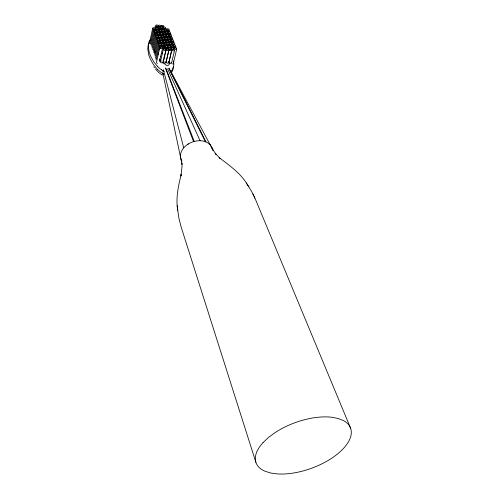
<?xml version="1.0" encoding="UTF-8"?>
<svg xmlns="http://www.w3.org/2000/svg" width="499" height="499" viewBox="0 0 499 499"><rect width="100%" height="100%" fill="white"/><g stroke="black" fill="none" stroke-linecap="round" stroke-linejoin="round"><path stroke-width="0.75" d="M173.296 66.822L172.847 69.773M149.532 43.026L152.675 28.2M150.255 43.868L153.255 29.772M150.979 44.71L153.835 31.343M151.553 46.307L154.422 32.922M154.958 30.246L155.276 28.761M152.12 47.904L155.008 34.512M152.7 49.513L155.594 36.109M153.274 51.129L156.187 37.712M153.86 52.757L156.78 39.321M154.441 54.385L157.378 40.943M155.027 56.025L157.977 42.565M155.451 58.42L158.582 44.199M156.044 60.073L159.187 45.846M158.146 54.341L158.476 52.844M159.144 49.856L159.474 48.359M159.792 47.492L156.468 62.487A1.347 0.717 13.6 0 0 157.435 63.41M159.43 61.614L162.68 47.598M162.1 53.817L162.443 52.283M163.747 46.476L164.096 44.941M160.466 61.839L163.298 49.258M163.098 62.469L165.942 49.956A1.366 0.705 13.8 0 0 164.146 48.846A1.366 0.705 13.8 0 0 163.772 50.019A1.366 0.705 13.8 0 0 165.942 49.956M163.323 61.932L166.167 49.426M165.936 62.625L168.805 50.131A1.366 0.705 13.9 0 0 167.015 49.021A1.366 0.705 13.9 0 0 166.641 50.187A1.366 0.705 13.9 0 0 168.805 50.131M166.161 62.088L169.03 49.601M168.768 62.78L171.668 50.299A1.366 0.705 14 0 0 169.872 49.195A1.366 0.705 14 0 0 169.51 50.362A1.366 0.705 14 0 0 171.668 50.299M168.993 62.244L171.887 49.769M171.594 62.936L174.525 50.474A1.36 0.705 14.1 0 0 172.723 49.364A1.36 0.705 14.1 0 0 172.367 50.53A1.36 0.705 14.1 0 0 174.525 50.474M173.203 63.878L176.721 48.989A1.36 0.699 14.2 0 0 174.931 47.892A1.36 0.699 14.2 0 0 174.581 49.045A1.36 0.699 14.2 0 0 176.721 48.989M163.104 70.69L162.93 71.307A8.396 6.761 -20.6 0 1 163.329 70.085L163.21 70.378M173.296 67.739L173.852 64.808L173.664 60.959M148.359 44.511L147.754 48.359L148.521 54.029A77.071 39.795 15.9 0 0 150.13 58.639L153.467 64.62L157.453 69.386M169.959 62.706L169.311 64.128A15.113 7.965 13.5 0 1 169.067 64.483L168.974 64.602A9.338 4.934 13.7 0 1 168.032 65.469L167.82 65.556A1.035 0.549 13.9 0 1 167.464 65.718M149.014 41.704L148.265 45.927L149.039 51.59A77.233 39.714 15.9 0 0 150.661 56.187L154.004 62.169L157.559 66.486M187.836 144.261L188.429 143.887M166.984 65.631L162.237 62.275M162.294 75.149L158.882 72.648L155.445 69.005M209.73 144.379L210.098 144.766M160.865 60.822L159.443 59.075M153.848 66.872L154.515 67.814M247.373 184.624C240.637 173.091 229.409 165.562 219.142 157.522L220.352 158.582L215.212 153.393L216.129 154.428L212.755 149.55L213.31 150.679L211.807 147.448M247.735 185.179L251.976 192.103L255.8 200.174L350.572 428.123M246.263 182.965L248.858 186.863M163.198 74.339L162.98 73.933L163.148 74.27M170.82 71.494L172.18 74.02M172.517 74.65L174.575 78.486M174.918 79.123L212.131 148.44M169.074 68.207L205.981 141.916L205.407 141.691L168.712 68.188M252.918 193.924L253.791 195.776M254.091 196.419L254.97 198.284M167.545 68.787L200.074 140.718M155.314 51.877L155.52 52.358M165.768 68.032L194.248 141.423L193.55 141.622L165.406 68.014M162.905 73.709L162.874 73.596M154.428 49.482L154.59 49.962M255.893 462.33L181.137 227.001L178.904 218.312L177.501 208.289M180.775 158.539L181.985 164.333L181.879 162.986L182.048 166.591L180.912 176.041L181.256 174.195C178.349 185.971 175.673 198.128 177.681 210.297M163.429 69.885L183.726 147.835M180.844 158.719L162.774 72.86M177.264 205.576L177.438 207.553M154.478 52.239A1.329 0.692 13.4 0 1 154.971 52.426M154.958 51.622A1.329 0.692 13.4 0 1 154.391 51.99M149.538 43.157A1.316 0.674 13.3 0 1 149.675 42.789M172.91 63.254A1.341 0.705 14.1 0 1 172.935 64.171M162.892 61.907A1.354 0.717 13.7 0 1 162.562 62.849A1.354 0.717 13.7 0 1 160.74 62.381A1.354 0.717 13.7 0 1 160.946 61.408M171.388 62.375A1.347 0.711 14 0 1 171.07 63.311A1.347 0.711 14 0 1 169.255 62.849A1.347 0.711 14 0 1 169.448 61.882M168.388 62.076A1.347 0.711 13.9 0 1 168.406 63.111A1.347 0.711 13.9 0 1 166.541 62.787A1.347 0.711 13.9 0 1 166.523 61.757M165.73 62.063A1.354 0.711 13.8 0 1 165.369 63.011A1.354 0.711 13.8 0 1 163.529 62.494A1.354 0.711 13.8 0 1 163.897 61.545M163.928 61.321A1.347 0.711 13.8 0 1 162.917 60.822M166.76 61.477A1.347 0.711 13.9 0 1 165.924 61.121M169.46 61.602A1.347 0.705 14 0 1 168.961 61.408M160.965 61.134A1.347 0.711 13.7 0 1 159.886 60.379A1.347 0.711 13.7 0 1 160.447 59.718M160.485 59.5A1.347 0.711 13.7 0 1 159.649 59.144M163.89 57.092A1.341 0.705 13.7 0 1 164.096 57.647M164.682 56.792A1.341 0.705 13.8 0 1 164.888 56.736M160.69 56.661A1.347 0.705 13.6 0 1 160.903 56.792M148.428 44.523A21.788 11.259 14 0 1 148.964 43.182M162.711 73.341A18.494 9.818 14.1 0 1 157.584 69.361M163.578 73.634A7.847 4.192 13.9 0 1 162.805 73.284M172.779 69.754A22.549 12.001 13.3 0 1 171.45 72.536M173.147 67.702A18.694 9.918 13.5 0 1 170.914 71.189M164.352 71.257A7.791 4.148 13.9 0 1 163.366 70.827A11.633 6.175 14 0 1 161.545 69.791M161.514 69.804A22.336 11.776 14.3 0 1 157.615 66.473M149.164 41.741A18.064 9.281 13.9 0 1 150.879 39.034M181.992 161.065A16.473 12.119 -20.1 0 1 192.227 142.065A16.473 12.119 -20.1 0 1 212.406 149.85M262.998 442.669L262.842 442.838A50.337 24.233 -20.1 0 0 265.281 471.337L270.895 473.046L277.444 473.925A50.337 24.233 -20.1 0 0 337.474 454.009A50.337 24.233 -20.1 0 0 343.418 420.563L338.023 418.449L331.455 417.201A50.337 24.233 -20.1 0 0 274.756 432.826L268.387 437.554L262.998 442.669M170.783 39.29A1.341 0.68 14 0 0 172.897 39.246A1.341 0.68 14 0 0 171.132 38.167A1.341 0.68 14 0 0 170.783 39.29M156.661 38.386A1.347 0.686 13.5 0 0 158.807 38.342A1.347 0.686 13.5 0 0 157.042 37.257A1.347 0.686 13.5 0 0 156.661 38.386M156.068 36.776A1.347 0.68 13.5 0 0 158.208 36.739A1.347 0.68 13.5 0 0 156.449 35.654A1.347 0.68 13.5 0 0 156.068 36.776M155.476 35.179A1.341 0.68 13.5 0 0 157.615 35.136A1.341 0.68 13.5 0 0 155.863 34.063A1.341 0.68 13.5 0 0 155.476 35.179M154.89 33.589A1.341 0.674 13.5 0 0 157.023 33.552A1.341 0.674 13.5 0 0 155.27 32.479A1.341 0.674 13.5 0 0 154.89 33.589M154.303 32.005A1.335 0.674 13.4 0 0 156.43 31.967A1.335 0.674 13.4 0 0 154.69 30.901A1.335 0.674 13.4 0 0 154.303 32.005M153.723 30.427A1.335 0.667 13.4 0 0 155.844 30.395A1.335 0.667 13.4 0 0 154.104 29.329A1.335 0.667 13.4 0 0 153.723 30.427M153.143 28.855A1.329 0.667 13.4 0 0 155.258 28.823A1.329 0.667 13.4 0 0 153.53 27.763A1.329 0.667 13.4 0 0 153.143 28.855M170.159 37.693A1.335 0.674 14 0 0 172.267 37.65A1.335 0.674 14 0 0 170.508 36.577A1.335 0.674 14 0 0 170.159 37.693M169.535 36.103A1.335 0.674 14 0 0 171.644 36.059A1.335 0.674 14 0 0 169.891 34.992A1.335 0.674 14 0 0 169.535 36.103M168.306 32.94A1.329 0.667 13.9 0 0 170.409 32.903A1.329 0.667 13.9 0 0 168.662 31.836A1.329 0.667 13.9 0 0 168.306 32.94M168.918 34.518A1.329 0.667 14 0 0 171.026 34.475A1.329 0.667 14 0 0 169.273 33.408A1.329 0.667 14 0 0 168.918 34.518M167.695 31.368A1.322 0.661 13.9 0 0 169.791 31.331A1.322 0.661 13.9 0 0 168.051 30.277A1.322 0.661 13.9 0 0 167.695 31.368M167.084 29.803A1.322 0.661 13.9 0 0 169.18 29.772A1.322 0.661 13.9 0 0 167.439 28.717A1.322 0.661 13.9 0 0 167.084 29.803M157.254 40.001A1.354 0.686 13.6 0 0 159.406 39.951A1.354 0.686 13.6 0 0 157.64 38.866A1.354 0.686 13.6 0 0 157.254 40.001M171.407 40.899A1.341 0.68 14.1 0 0 173.527 40.849A1.341 0.68 14.1 0 0 171.756 39.77A1.341 0.68 14.1 0 0 171.407 40.899M172.036 42.515A1.347 0.686 14.1 0 0 174.157 42.465A1.347 0.686 14.1 0 0 172.386 41.38A1.347 0.686 14.1 0 0 172.036 42.515M157.852 41.623A1.354 0.692 13.6 0 0 160.011 41.573A1.354 0.692 13.6 0 0 158.239 40.481A1.354 0.692 13.6 0 0 157.852 41.623M158.457 43.251A1.36 0.692 13.6 0 0 160.616 43.201A1.36 0.692 13.6 0 0 158.838 42.103A1.36 0.692 13.6 0 0 158.457 43.251M172.666 44.137A1.347 0.686 14.1 0 0 174.793 44.087A1.347 0.686 14.1 0 0 173.016 42.995A1.347 0.686 14.1 0 0 172.666 44.137M173.303 45.765A1.354 0.692 14.1 0 0 175.436 45.715A1.354 0.692 14.1 0 0 173.652 44.617A1.354 0.692 14.1 0 0 173.303 45.765M159.062 44.885A1.36 0.699 13.6 0 0 161.221 44.835A1.36 0.699 13.6 0 0 159.443 43.737A1.36 0.699 13.6 0 0 159.062 44.885M159.668 46.532A1.366 0.705 13.6 0 0 161.838 46.476A1.366 0.705 13.6 0 0 160.048 45.372A1.366 0.705 13.6 0 0 159.668 46.532M173.939 47.405A1.354 0.692 14.2 0 0 176.078 47.349A1.354 0.692 14.2 0 0 174.288 46.251A1.354 0.692 14.2 0 0 173.939 47.405M160.279 48.185A1.366 0.705 13.7 0 0 162.449 48.129A1.366 0.705 13.7 0 0 160.659 47.018A1.366 0.705 13.7 0 0 160.279 48.185M166.017 48.528A1.366 0.705 13.9 0 0 168.175 48.472A1.366 0.705 13.9 0 0 166.385 47.368A1.366 0.705 13.9 0 0 166.017 48.528M168.88 48.702A1.36 0.699 14 0 0 171.032 48.646A1.36 0.699 14 0 0 169.242 47.542A1.36 0.699 14 0 0 168.88 48.702M171.731 48.877A1.36 0.699 14.1 0 0 173.883 48.821A1.36 0.699 14.1 0 0 172.086 47.717A1.36 0.699 14.1 0 0 171.731 48.877M163.154 48.359A1.366 0.705 13.8 0 0 165.319 48.303A1.366 0.705 13.8 0 0 163.529 47.193A1.366 0.705 13.8 0 0 163.154 48.359M162.537 46.706A1.36 0.699 13.7 0 0 164.695 46.65A1.36 0.699 13.7 0 0 162.911 45.546A1.36 0.699 13.7 0 0 162.537 46.706M171.095 47.23A1.354 0.699 14.1 0 0 173.24 47.174A1.354 0.699 14.1 0 0 171.456 46.076A1.354 0.699 14.1 0 0 171.095 47.23M168.25 47.056A1.36 0.699 14 0 0 170.402 47A1.36 0.699 14 0 0 168.612 45.902A1.36 0.699 14 0 0 168.25 47.056M165.394 46.881A1.36 0.699 13.8 0 0 167.552 46.825A1.36 0.699 13.8 0 0 165.768 45.727A1.36 0.699 13.8 0 0 165.394 46.881M164.776 45.241A1.36 0.699 13.8 0 0 166.928 45.184A1.36 0.699 13.8 0 0 165.144 44.087A1.36 0.699 13.8 0 0 164.776 45.241M167.627 45.415A1.354 0.692 13.9 0 0 169.772 45.365A1.354 0.692 13.9 0 0 167.988 44.268A1.354 0.692 13.9 0 0 167.627 45.415M170.465 45.59A1.354 0.692 14 0 0 172.604 45.54A1.354 0.692 14 0 0 170.82 44.442A1.354 0.692 14 0 0 170.465 45.59M161.919 45.06A1.36 0.699 13.7 0 0 164.077 45.01A1.36 0.699 13.7 0 0 162.3 43.912A1.36 0.699 13.7 0 0 161.919 45.06M161.314 43.425A1.354 0.692 13.7 0 0 163.466 43.376A1.354 0.692 13.7 0 0 161.688 42.284A1.354 0.692 13.7 0 0 161.314 43.425M169.835 43.962A1.347 0.692 14 0 0 171.974 43.906A1.347 0.692 14 0 0 170.196 42.82A1.347 0.692 14 0 0 169.835 43.962M167.003 43.781A1.354 0.692 13.9 0 0 169.142 43.731A1.354 0.692 13.9 0 0 167.365 42.64A1.354 0.692 13.9 0 0 167.003 43.781M164.159 43.606A1.354 0.692 13.8 0 0 166.304 43.556A1.354 0.692 13.8 0 0 164.533 42.459A1.354 0.692 13.8 0 0 164.159 43.606M163.547 41.978A1.354 0.692 13.8 0 0 165.687 41.928A1.354 0.692 13.8 0 0 163.915 40.843A1.354 0.692 13.8 0 0 163.547 41.978M166.379 42.159A1.347 0.686 13.9 0 0 168.519 42.109A1.347 0.686 13.9 0 0 166.747 41.018A1.347 0.686 13.9 0 0 166.379 42.159M169.211 42.334A1.347 0.686 14 0 0 171.344 42.29A1.347 0.686 14 0 0 169.573 41.199A1.347 0.686 14 0 0 169.211 42.334M160.703 41.797A1.354 0.692 13.7 0 0 162.849 41.754A1.354 0.692 13.7 0 0 161.083 40.662A1.354 0.692 13.7 0 0 160.703 41.797M160.098 40.182A1.347 0.686 13.7 0 0 162.244 40.132A1.347 0.686 13.7 0 0 160.478 39.047A1.347 0.686 13.7 0 0 160.098 40.182M168.587 40.718A1.341 0.686 14 0 0 170.714 40.675A1.341 0.686 14 0 0 168.949 39.589A1.341 0.686 14 0 0 168.587 40.718M165.768 40.538A1.347 0.686 13.9 0 0 167.895 40.494A1.347 0.686 13.9 0 0 166.13 39.409A1.347 0.686 13.9 0 0 165.768 40.538M162.936 40.363A1.347 0.686 13.8 0 0 165.075 40.313A1.347 0.686 13.8 0 0 163.304 39.228A1.347 0.686 13.8 0 0 162.936 40.363M162.325 38.747A1.347 0.68 13.7 0 0 164.458 38.704A1.347 0.68 13.7 0 0 162.699 37.625A1.347 0.68 13.7 0 0 162.325 38.747M165.15 38.928A1.341 0.68 13.8 0 0 167.277 38.885A1.341 0.68 13.8 0 0 165.518 37.805A1.341 0.68 13.8 0 0 165.15 38.928M167.97 39.109A1.341 0.68 13.9 0 0 170.09 39.065A1.341 0.68 13.9 0 0 168.325 37.986A1.341 0.68 13.9 0 0 167.97 39.109M159.499 38.566A1.347 0.686 13.6 0 0 161.639 38.523A1.347 0.686 13.6 0 0 159.873 37.437A1.347 0.686 13.6 0 0 159.499 38.566M167.352 37.512A1.335 0.68 13.9 0 0 169.473 37.469A1.335 0.68 13.9 0 0 167.714 36.39A1.335 0.68 13.9 0 0 167.352 37.512M164.539 37.325A1.341 0.68 13.8 0 0 166.666 37.288A1.341 0.68 13.8 0 0 164.907 36.209A1.341 0.68 13.8 0 0 164.539 37.325M161.72 37.144A1.341 0.68 13.7 0 0 163.853 37.101A1.341 0.68 13.7 0 0 162.094 36.028A1.341 0.68 13.7 0 0 161.72 37.144M158.9 36.963A1.341 0.68 13.6 0 0 161.034 36.92A1.341 0.68 13.6 0 0 159.275 35.841A1.341 0.68 13.6 0 0 158.9 36.963M166.735 35.916A1.335 0.674 13.9 0 0 168.849 35.878A1.335 0.674 13.9 0 0 167.096 34.805A1.335 0.674 13.9 0 0 166.735 35.916M163.934 35.735A1.335 0.674 13.8 0 0 166.048 35.691A1.335 0.674 13.8 0 0 164.296 34.618A1.335 0.674 13.8 0 0 163.934 35.735M161.121 35.548A1.341 0.674 13.7 0 0 163.242 35.51A1.341 0.674 13.7 0 0 161.489 34.437A1.341 0.674 13.7 0 0 161.121 35.548M158.302 35.367A1.341 0.68 13.6 0 0 160.429 35.323A1.341 0.68 13.6 0 0 158.682 34.25A1.341 0.68 13.6 0 0 158.302 35.367M166.123 34.331A1.335 0.667 13.9 0 0 168.238 34.294A1.335 0.667 13.9 0 0 166.485 33.227A1.335 0.667 13.9 0 0 166.123 34.331M163.329 34.144A1.335 0.674 13.8 0 0 165.443 34.107A1.335 0.674 13.8 0 0 163.691 33.04A1.335 0.674 13.8 0 0 163.329 34.144M160.522 33.963A1.335 0.674 13.7 0 0 162.643 33.92A1.335 0.674 13.7 0 0 160.89 32.853A1.335 0.674 13.7 0 0 160.522 33.963M157.709 33.776A1.335 0.674 13.6 0 0 159.836 33.739A1.335 0.674 13.6 0 0 158.083 32.666A1.335 0.674 13.6 0 0 157.709 33.776M165.518 32.753A1.329 0.667 13.8 0 0 167.62 32.716A1.329 0.667 13.8 0 0 165.88 31.649A1.329 0.667 13.8 0 0 165.518 32.753M162.724 32.566A1.329 0.667 13.7 0 0 164.832 32.529A1.329 0.667 13.7 0 0 163.092 31.462A1.329 0.667 13.7 0 0 162.724 32.566M159.923 32.379A1.335 0.667 13.6 0 0 162.038 32.341A1.335 0.667 13.6 0 0 160.298 31.275A1.335 0.667 13.6 0 0 159.923 32.379M157.116 32.192A1.335 0.674 13.5 0 0 159.237 32.154A1.335 0.674 13.5 0 0 157.497 31.088A1.335 0.674 13.5 0 0 157.116 32.192M164.913 31.181A1.329 0.661 13.8 0 0 167.015 31.144A1.329 0.661 13.8 0 0 165.275 30.083A1.329 0.661 13.8 0 0 164.913 31.181M162.125 30.994A1.329 0.667 13.7 0 0 164.233 30.957A1.329 0.667 13.7 0 0 162.493 29.896A1.329 0.667 13.7 0 0 162.125 30.994M159.331 30.807A1.329 0.667 13.6 0 0 161.439 30.77A1.329 0.667 13.6 0 0 159.705 29.709A1.329 0.667 13.6 0 0 159.331 30.807M156.53 30.614A1.329 0.667 13.5 0 0 158.645 30.582A1.329 0.667 13.5 0 0 156.911 29.516A1.329 0.667 13.5 0 0 156.53 30.614M164.308 29.616A1.322 0.661 13.8 0 0 166.404 29.584A1.322 0.661 13.8 0 0 164.67 28.53A1.322 0.661 13.8 0 0 164.308 29.616M161.526 29.429A1.322 0.661 13.7 0 0 163.628 29.397A1.322 0.661 13.7 0 0 161.894 28.337A1.322 0.661 13.7 0 0 161.526 29.429M158.738 29.235A1.329 0.661 13.6 0 0 160.846 29.204A1.329 0.661 13.6 0 0 159.112 28.15A1.329 0.661 13.6 0 0 158.738 29.235M155.944 29.048A1.329 0.667 13.5 0 0 158.058 29.017A1.329 0.667 13.5 0 0 156.324 27.956A1.329 0.667 13.5 0 0 155.944 29.048M156.175 26.029A1.322 0.661 13.5 0 0 158.277 25.998A1.322 0.661 13.5 0 0 156.549 24.95A1.322 0.661 13.5 0 0 156.175 26.029M158.95 26.222A1.322 0.655 13.6 0 0 161.052 26.191A1.322 0.655 13.6 0 0 159.324 25.143A1.322 0.655 13.6 0 0 158.95 26.222M161.726 26.416A1.316 0.655 13.7 0 0 163.822 26.385A1.316 0.655 13.7 0 0 162.094 25.337A1.316 0.655 13.7 0 0 161.726 26.416M155.357 27.489A1.329 0.661 13.5 0 0 157.472 27.457A1.329 0.661 13.5 0 0 155.738 26.403A1.329 0.661 13.5 0 0 155.357 27.489M158.152 27.676A1.322 0.661 13.6 0 0 160.254 27.645A1.322 0.661 13.6 0 0 158.526 26.59A1.322 0.661 13.6 0 0 158.152 27.676M160.934 27.869A1.322 0.661 13.7 0 0 163.03 27.838A1.322 0.661 13.7 0 0 161.302 26.784A1.322 0.661 13.7 0 0 160.934 27.869M163.709 28.063A1.322 0.655 13.8 0 0 165.805 28.025A1.322 0.655 13.8 0 0 164.071 26.977A1.322 0.655 13.8 0 0 163.709 28.063"/></g></svg>
